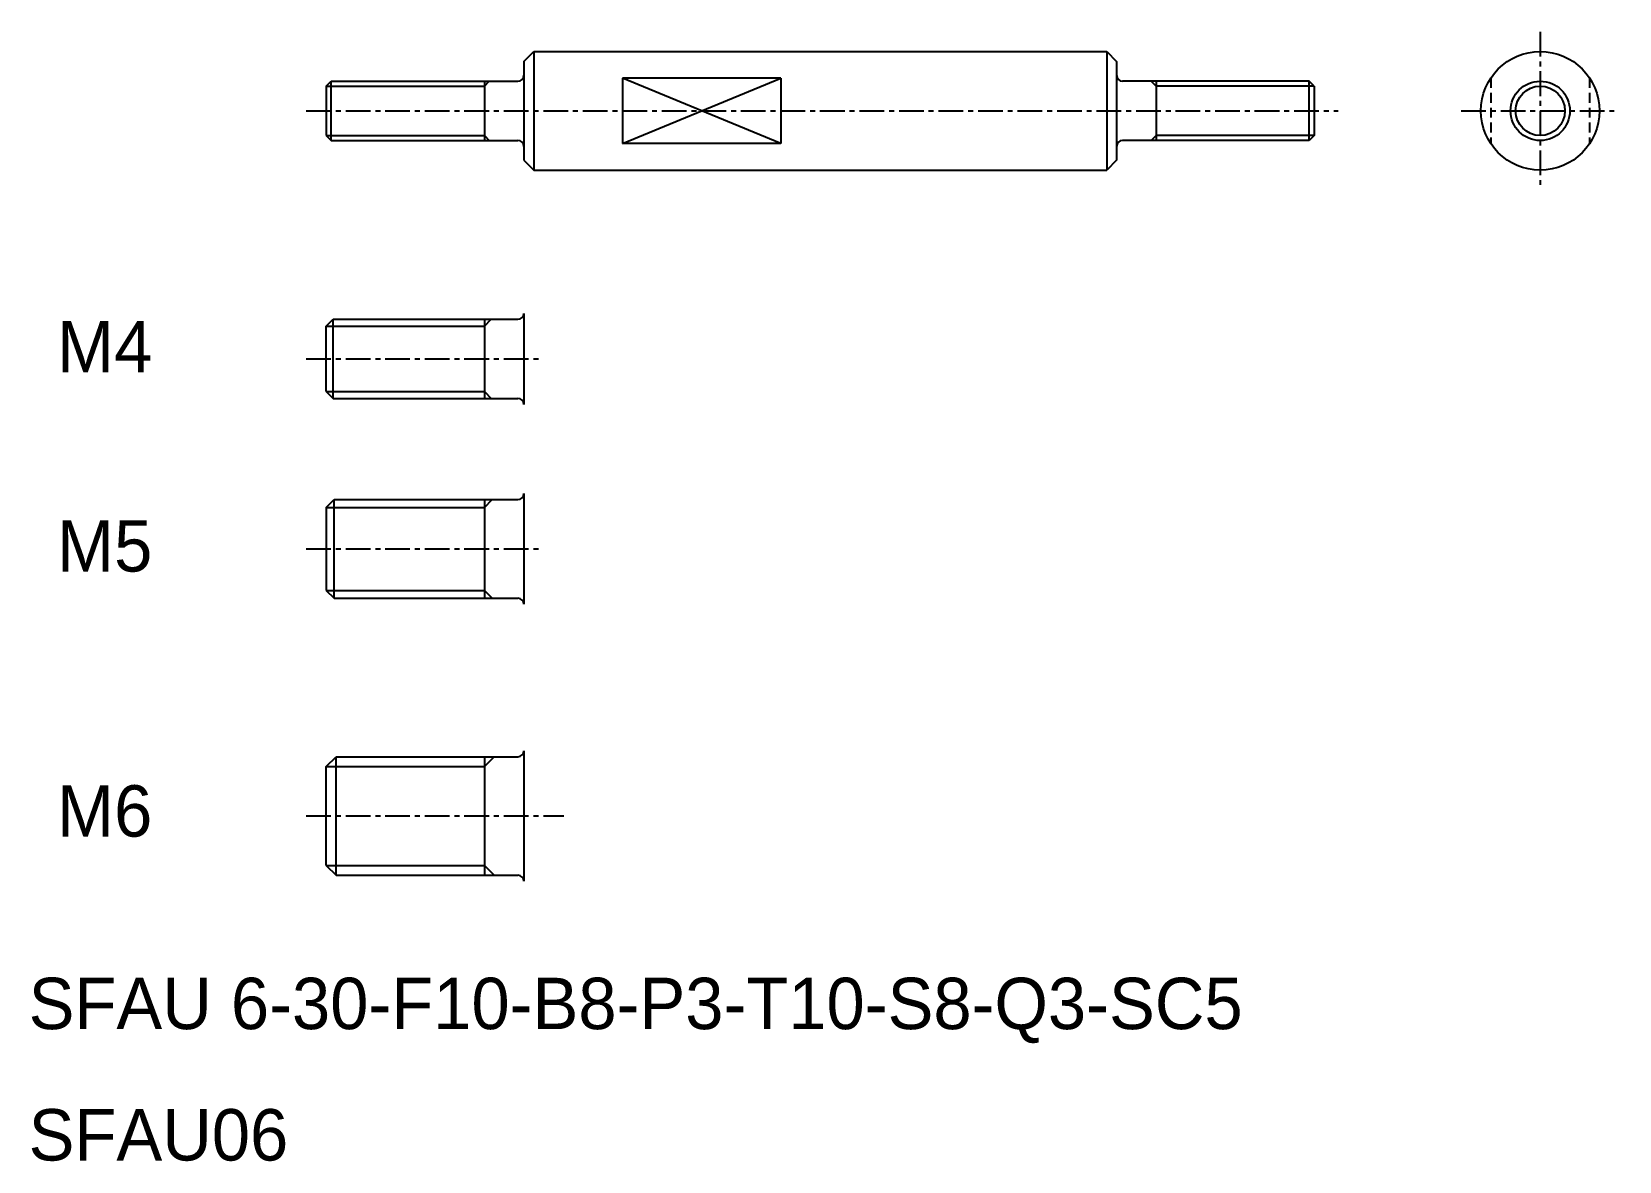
# Model space of a CAD drawing. Extents: x 152.5 to 232.9, y 84.7 to 141.8.
import ezdxf
from ezdxf.enums import TextEntityAlignment as Align

# ---------------------------------------------------------------- set-up
doc = ezdxf.new("R2010")
doc.units = 0
doc.linetypes.add('CENTER', pattern=[2, 1.25, -0.25, 0.25, -0.25])
doc.linetypes.add('DASHED', pattern=[0.75, 0.5, -0.25])
doc.layers.get('0').update_dxf_attribs({"linetype": 'CONTINUOUS'})
doc.layers.add('CENTER', color=1, linetype='CENTER')

msp = doc.modelspace()

# ---------------------------------------------------------------- linework, layer by layer
at = {"color": 7, "linetype": 'CONTINUOUS'}
for p, q in [((177.43, 140.338), (177.93, 140.838)), ((177.93, 140.838), (206.93, 140.838)), ((177.93, 140.838), (177.93, 134.838)), ((206.93, 140.838), (206.93, 134.838)), ((206.93, 140.838), (207.43, 140.338)), ((177.43, 140.338), (177.43, 135.338)), ((207.43, 140.338), (207.43, 135.338)), ((167.43, 139.088), (167.68, 139.338)), ((167.43, 139.088), (167.43, 136.588)), ((167.68, 139.338), (177.13, 139.338)), ((167.68, 136.338), (167.68, 139.338)), ((175.43, 139.338), (175.43, 136.338)), ((190.43, 139.496), (182.43, 139.496)), ((182.43, 139.496), (182.43, 136.18)), ((190.43, 139.496), (190.43, 136.18)), ((207.43, 139.088), (207.43, 139.088)), ((217.18, 139.338), (207.73, 139.338)), ((209.43, 139.338), (209.43, 136.338)), ((217.18, 136.338), (217.18, 139.338)), ((217.43, 139.088), (217.18, 139.338)), ((217.43, 139.088), (217.43, 136.588)), ((167.43, 136.588), (167.68, 136.338)), ((167.68, 136.338), (177.13, 136.338)), ((190.43, 136.18), (182.43, 136.18)), ((217.18, 136.338), (207.73, 136.338)), ((217.43, 136.588), (217.18, 136.338)), ((177.43, 135.338), (177.93, 134.838)), ((207.43, 135.338), (206.93, 134.838)), ((177.93, 134.838), (206.93, 134.838)), ((167.43, 126.941), (167.78, 127.291)), ((167.78, 127.291), (177.13, 127.291)), ((167.78, 123.291), (167.78, 127.291)), ((175.43, 127.291), (175.43, 123.291)), ((177.43, 127.591), (177.43, 122.991)), ((167.43, 123.641), (167.43, 126.941)), ((167.43, 123.641), (167.78, 123.291)), ((167.78, 123.291), (177.13, 123.291)), ((167.43, 117.778), (167.83, 118.178)), ((167.83, 118.178), (177.13, 118.178)), ((167.83, 113.178), (167.83, 118.178)), ((175.43, 118.178), (175.43, 113.178)), ((177.43, 118.478), (177.43, 112.878)), ((167.43, 117.778), (167.43, 113.578)), ((167.43, 113.578), (167.83, 113.178)), ((167.83, 113.178), (177.13, 113.178)), ((177.43, 105.468), (177.43, 98.868)), ((167.43, 104.668), (167.93, 105.168)), ((167.43, 99.668), (167.43, 104.668)), ((167.93, 105.168), (177.13, 105.168)), ((167.93, 99.168), (167.93, 105.168)), ((175.43, 105.168), (175.43, 99.168)), ((167.43, 99.668), (167.93, 99.168)), ((167.93, 99.168), (177.13, 99.168))]:
    msp.add_line(p, q, dxfattribs=at)
at = {"color": 3, "linetype": 'CONTINUOUS'}
for p, q in [((167.43, 139.088), (175.43, 139.088)), ((175.43, 139.088), (175.68, 139.338)), ((182.43, 136.18), (190.43, 139.496)), ((190.43, 136.18), (182.43, 139.496)), ((209.43, 139.088), (209.18, 139.338)), ((217.43, 139.088), (209.43, 139.088)), ((167.43, 136.588), (175.43, 136.588)), ((175.43, 136.588), (175.68, 136.338)), ((209.43, 136.588), (209.18, 136.338)), ((217.43, 136.588), (209.43, 136.588)), ((175.43, 126.941), (175.78, 127.291)), ((167.43, 126.941), (175.43, 126.941)), ((167.43, 123.641), (175.43, 123.641)), ((175.43, 123.641), (175.78, 123.291)), ((175.43, 117.778), (175.83, 118.178)), ((167.43, 117.778), (175.43, 117.778)), ((167.43, 113.578), (175.43, 113.578)), ((175.43, 113.578), (175.83, 113.178)), ((167.43, 104.668), (175.43, 104.668)), ((175.43, 104.668), (175.93, 105.168)), ((167.43, 99.668), (175.43, 99.668)), ((175.43, 99.668), (175.93, 99.168))]:
    msp.add_line(p, q, dxfattribs=at)
at = {"color": 3, "linetype": 'DASHED'}
for p, q in [((226.37, 139.496), (226.37, 136.18)), ((231.37, 139.496), (231.37, 136.18))]:
    msp.add_line(p, q, dxfattribs=at)
at = {"color": 7, "linetype": 'CONTINUOUS'}
for radius in [3, 1.5]:
    msp.add_circle((228.87, 137.838), radius, dxfattribs=at)
at = {"color": 3, "linetype": 'CONTINUOUS'}
msp.add_circle((228.87, 137.838), 1.25, dxfattribs=at)
at = {"color": 7, "linetype": 'CONTINUOUS'}
for centre, start, end in [((177.13, 139.638), 270, 0), ((207.73, 139.638), 180, 270), ((177.13, 136.038), 0, 90), ((207.73, 136.038), 90, 180), ((177.13, 127.591), 270, 0), ((177.13, 122.991), 0, 90), ((177.13, 118.478), 270, 0), ((177.13, 112.878), 0, 90), ((177.13, 105.468), 270, 0), ((177.13, 98.868), 0, 90)]:
    msp.add_arc(centre, 0.3, start, end, dxfattribs=at)
at = {"layer": 'CENTER', "color": 1, "linetype": 'CENTER'}
for p, q in [((228.87, 141.838), (228.87, 133.838)), ((166.417, 137.838), (218.647, 137.838)), ((224.87, 137.838), (232.87, 137.838)), ((166.417, 125.291), (178.298, 125.291)), ((166.417, 115.678), (178.298, 115.678)), ((166.417, 102.168), (179.452, 102.168))]:
    msp.add_line(p, q, dxfattribs=at)

# ---------------------------------------------------------------- texts
at = {"color": 7, "linetype": 'CONTINUOUS'}
for s, p in [('M4', (158.625, 125.912)), ('M5', (158.625, 115.831)), ('M6', (158.625, 102.423))]:
    msp.add_text(s, height=2.6, dxfattribs=at).set_placement(p, align=Align.MIDDLE_RIGHT)
for s, p in [('SFAU 6-30-F10-B8-P3-T10-S8-Q3-SC5', (152.365, 91.385)), ('SFAU06', (152.365, 84.739))]:
    msp.add_text(s, height=2.6, dxfattribs=at).set_placement(p)

doc.saveas('drawing.dxf')
